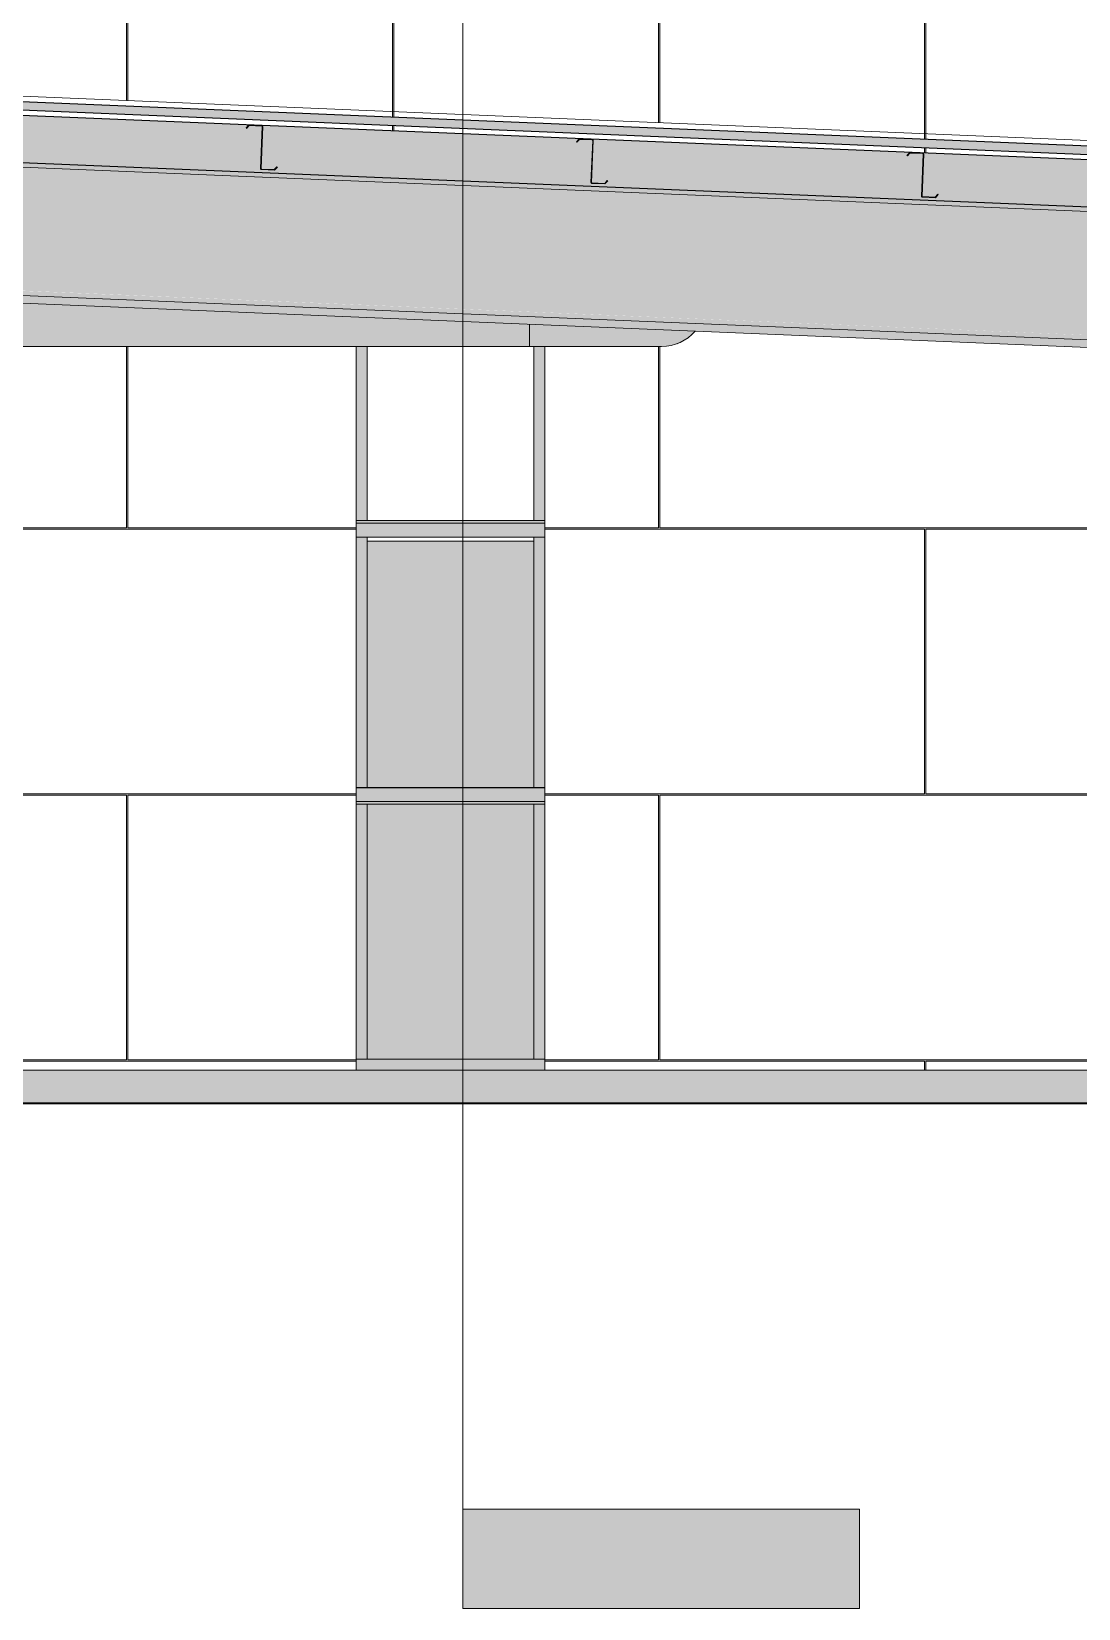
# Model space of a CAD drawing. Header units: inches. Extents: x -55396 to -733, y -290 to 853.
# Drawn here: x -10410 to -10220.1, y -97.7 to 188.4 of the extents above; entities that cross this region are included whole.
import ezdxf

# ---------------------------------------------------------------- set-up
doc = ezdxf.new("R2010")
doc.units = ezdxf.units.IN
doc.header["$MEASUREMENT"] = 0
for name, color, linetype, lineweight in [('A-CLNG', 13, 'Continuous', 9), ('A-CLNG-PATT', 13, 'Continuous', 25), ('A-GLAZ-CURT', 52, 'Continuous', 9), ('A-GLAZ-CWMG', 51, 'Continuous', 9), ('A-ROOF', 132, 'Continuous', 9), ('A-WALL-PATT', 111, 'Continuous', 25), ('C-BLDG-PADS', 91, 'Continuous', 9), ('C-TOPO', 7, 'Continuous', 9), ('G-ANNO-SYMB', 111, 'Continuous', 9), ('L-SITE-WALL', 31, 'Continuous', 9), ('M-HVAC-DUCT', 70, 'Continuous', 9), ('M-HVAC-DUCT-ANNO', 70, 'Continuous', 9), ('S-BEAM', 12, 'Continuous', 9)]:
    doc.layers.add(name, color=color, linetype=linetype, lineweight=lineweight)

# ---------------------------------------------------------------- blocks, each defined once
blk = doc.blocks.new('W-Wide Flange - 8_ WIDE-1169467-Section 6')
at = {"layer": 'S-BEAM'}
for points in [[(-22085.67, 145.77), (-22085.64, 146.62), (-22780.64, 175.58), (-22780.64, 174.72), (-22087.2, 145.83)], [(-22085.71, 144.88), (-22085.67, 145.77), (-22780.64, 174.69), (-22780.64, 173.83), (-22087.2, 144.94)], [(-22086.6, 123.39), (-22085.71, 144.88), (-22780.64, 173.83), (-22780.64, 152.31), (-22086.61, 123.39)]]:
    blk.add_hatch(color=256, dxfattribs=at).paths.add_polyline_path(points, flags=0)
h = blk.add_hatch(color=256, dxfattribs=at)
h.paths.add_polyline_path([(-22086.64, 122.51), (-22086.64, 123.4), (-22657.29, 147.13), (-22655.54, 146.62), (-22654.69, 146.17), (-22087.2, 122.53)], flags=0)
h.paths.add_polyline_path([(-22662.04, 146.48), (-22661.13, 146.85), (-22659.62, 147.23), (-22660.15, 147.29), (-22780.64, 152.29), (-22780.64, 151.42), (-22662.56, 146.5)], flags=0)
h = blk.add_hatch(color=256, dxfattribs=at)
h.paths.add_polyline_path([(-22086.7, 121.15), (-22086.64, 122.51), (-22654.69, 146.17), (-22654.11, 145.87), (-22652.72, 144.73), (-22087.2, 121.17)], flags=0)
h.paths.add_polyline_path([(-22663.96, 145.2), (-22663.2, 145.87), (-22662.04, 146.48), (-22678.43, 147.16), (-22676.82, 146.77), (-22674.7, 145.65), (-22664.22, 145.21)], flags=0)
h.paths.add_polyline_path([(-22683.89, 146.03), (-22682.49, 146.77), (-22680.62, 147.23), (-22680.95, 147.27), (-22780.64, 151.42), (-22780.64, 150.06), (-22702.34, 146.8), (-22700.59, 147.23), (-22698.67, 147.23), (-22696.79, 146.77), (-22696.38, 146.55), (-22685.25, 146.09)], flags=0)
for p, q in [((-22085.67, 145.77), (-22780.64, 174.72)), ((-22654.69, 146.17), (-22086.64, 122.51)), ((-22086.7, 121.15), (-22652.83, 144.74))]:
    blk.add_line(p, q, dxfattribs=at)
blk = doc.blocks.new('Girt_C - 8_D-1182438-Section 6')
at = {"layer": 'S-BEAM'}
for points in [[(-22458.52, 51.12), (-22424.27, 51.19), (-22424.27, 51.3), (-22458.52, 51.26), (-22458.52, 51.18)], [(-22424.27, 48.75), (-22424.27, 51.12), (-22458.52, 51.12), (-22458.52, 48.75)], [(-22424.27, 48.27), (-22424.27, 48.75), (-22458.52, 48.75), (-22458.52, 48.27)]]:
    blk.add_hatch(color=256, dxfattribs=at).paths.add_polyline_path(points, flags=0)
for p, q in [((-22424.27, 51.3), (-22458.52, 51.3)), ((-22458.52, 48.75), (-22424.27, 48.75)), ((-22424.27, 48.27), (-22458.52, 48.27))]:
    blk.add_line(p, q, dxfattribs=at)
blk = doc.blocks.new('Girt_C - 8_D-1099926-Section 6')
at = {"layer": 'S-BEAM'}
h = blk.add_hatch(color=256, dxfattribs=at)
h.paths.add_polyline_path([(-22173.39, 99.25), (-22173.39, 99.73), (-22309.89, 99.73), (-22309.89, 99.25), (-22216.79, 99.25)], flags=0)
h.paths.add_polyline_path([(-26260.23, 99.25), (-26128.02, 99.25), (-26128.02, 99.73), (-26260.64, 99.73), (-26260.64, 99.25)], flags=0)
h.paths.add_polyline_path([(-22424.27, 99.25), (-22424.27, 99.73), (-22458.52, 99.73), (-22458.52, 99.25)], flags=0)
h = blk.add_hatch(color=256, dxfattribs=at)
h.paths.add_polyline_path([(-22173.39, 96.88), (-22171.52, 96.88), (-22171.52, 98), (-22173.39, 98), (-22173.39, 99.25), (-22309.89, 99.25), (-22309.89, 96.88), (-22216.79, 96.88)], flags=0)
h.paths.add_polyline_path([(-26260.23, 96.88), (-26127.89, 96.88), (-26127.89, 98), (-26128.02, 98), (-26128.02, 99.25), (-26260.64, 99.25), (-26260.64, 96.88)], flags=0)
h.paths.add_polyline_path([(-22424.27, 96.88), (-22424.27, 99.25), (-22458.52, 99.25), (-22458.52, 96.88)], flags=0)
h = blk.add_hatch(color=256, dxfattribs=at)
h.paths.add_polyline_path([(-22309.89, 96.7), (-22171.52, 96.75), (-22171.52, 96.88), (-22309.89, 96.88), (-22309.89, 96.7)], flags=0)
h.paths.add_polyline_path([(-26260.64, 96.7), (-26128.02, 96.75), (-26128.02, 96.88), (-26260.64, 96.88), (-26260.64, 96.75)], flags=0)
h.paths.add_polyline_path([(-22458.52, 96.7), (-22424.27, 96.76), (-22424.27, 96.88), (-22458.52, 96.88), (-22458.52, 96.7)], flags=0)
for p, q in [((-22424.27, 99.73), (-22458.52, 99.73)), ((-22424.27, 99.25), (-22458.52, 99.25)), ((-22458.52, 96.7), (-22424.27, 96.7))]:
    blk.add_line(p, q, dxfattribs=at)
blk = doc.blocks.new('Girt_Z - 8_D-V375-Section 6')
at = {"layer": 'S-BEAM', "lineweight": 15}
for p, q in [((-22477.97, 171.48), (-22478.48, 170.93)), ((-22478.48, 170.93), (-22478.4, 170.85)), ((-22478.4, 170.85), (-22477.92, 171.37)), ((-22475.61, 171.38), (-22477.97, 171.48)), ((-22477.92, 171.37), (-22475.61, 171.27)), ((-22475.54, 171.19), (-22475.85, 163.57)), ((-22475.74, 163.57), (-22475.43, 171.19)), ((-22473.35, 163.39), (-22475.67, 163.49)), ((-22475.67, 163.38), (-22473.31, 163.28)), ((-22472.88, 163.91), (-22473.35, 163.39)), ((-22473.31, 163.28), (-22472.8, 163.83)), ((-22472.8, 163.83), (-22472.88, 163.91))]:
    blk.add_line(p, q, dxfattribs=at)
for centre, radius, start, end in [((-22475.61, 171.19), 0.187, 357.6141, 87.6141), ((-22475.61, 171.19), 0.0782, 357.6141, 85.4913), ((-22475.67, 163.56), 0.188, 177.6141, 267.6141), ((-22475.67, 163.56), 0.0782, 177.6141, 264.5717)]:
    blk.add_arc(centre, radius, start, end, dxfattribs=at)
blk = doc.blocks.new('Girt_Z - 8_D-V376-Section 6')
at = {"layer": 'S-BEAM', "lineweight": 15}
for p, q in [((-22418.02, 168.98), (-22418.53, 168.43)), ((-22418.45, 168.35), (-22417.98, 168.87)), ((-22415.66, 168.88), (-22418.02, 168.98)), ((-22417.98, 168.87), (-22415.66, 168.77)), ((-22418.53, 168.43), (-22418.45, 168.35)), ((-22415.59, 168.69), (-22415.91, 161.07)), ((-22415.8, 161.07), (-22415.48, 168.69)), ((-22413.41, 160.89), (-22415.73, 160.99)), ((-22415.73, 160.88), (-22413.36, 160.78)), ((-22412.94, 161.41), (-22413.41, 160.89)), ((-22413.36, 160.78), (-22412.85, 161.33)), ((-22412.85, 161.33), (-22412.94, 161.41))]:
    blk.add_line(p, q, dxfattribs=at)
for centre, radius, start, end in [((-22415.67, 168.7), 0.187, 357.6141, 87.6141), ((-22415.67, 168.7), 0.0782, 357.6141, 85.4913), ((-22415.72, 161.07), 0.188, 177.6141, 267.6141), ((-22415.72, 161.07), 0.0782, 177.6141, 264.5717)]:
    blk.add_arc(centre, radius, start, end, dxfattribs=at)
blk = doc.blocks.new('Round Elbow - 1_5 D-V391-Section 6')
at = {"layer": 'M-HVAC-DUCT'}
blk.add_hatch(color=256, dxfattribs=at).paths.add_polyline_path([(-22417.11, 131.29), (-22403.08, 131.29), (-22401.25, 131.5), (-22399.41, 132.2), (-22397.86, 133.26), (-22397.1, 134.08), (-22427.08, 135.33), (-22427.08, 131.29), (-22417.24, 131.29)], flags=0)
blk.add_line((-22427.08, 131.29), (-22427.08, 135.31), dxfattribs=at)
at = {"layer": 'M-HVAC-DUCT', "flags": 128}
blk.add_lwpolyline([(-22427.08, 131.29), (-22426.12, 131.29), (-22425.16, 131.29), (-22424.2, 131.29), (-22423.25, 131.29), (-22422.31, 131.29), (-22421.37, 131.29), (-22420.45, 131.29), (-22419.53, 131.29), (-22418.62, 131.29), (-22417.73, 131.29), (-22416.86, 131.29), (-22416, 131.29), (-22415.15, 131.29), (-22414.33, 131.29), (-22413.53, 131.29), (-22412.75, 131.29), (-22411.99, 131.29), (-22411.25, 131.29), (-22410.54, 131.29), (-22409.86, 131.29), (-22409.21, 131.29), (-22408.58, 131.29), (-22407.98, 131.29), (-22407.42, 131.29), (-22406.88, 131.29), (-22406.38, 131.29), (-22405.91, 131.29), (-22405.48, 131.29), (-22405.07, 131.29), (-22404.71, 131.29), (-22404.38, 131.29), (-22404.09, 131.29), (-22403.83, 131.29), (-22403.61, 131.29), (-22403.43, 131.29), (-22403.28, 131.29), (-22403.18, 131.29), (-22403.11, 131.29), (-22403.08, 131.29), (-22403.08, 131.29)], dxfattribs=at)
at = {"layer": 'M-HVAC-DUCT'}
blk.add_arc((-22403.08, 139.29), 8, 270, 319.1915, dxfattribs=at)
blk = doc.blocks.new('Round Elbow - 1_5 D-V393-Section 6')
at = {"layer": 'M-HVAC-DUCT', "flags": 128}
blk.add_lwpolyline([(-22422.29, 131.29), (-22422.22, 131.29), (-22422.19, 131.29), (-22422.19, 131.29)], dxfattribs=at)
blk = doc.blocks.new('System Panel - Glazed-frosted-1142384-Section 6')
at = {"layer": 'A-GLAZ-CURT'}
h = blk.add_hatch(color=256, dxfattribs=at)
h.paths.add_polyline_path([(-22456.52, 2), (-22426.27, 2), (-22426.27, 48.27), (-22456.52, 48.27)], flags=0)
h.paths.add_polyline_path([(-22456.52, 51.3), (-22426.27, 51.3), (-22426.27, 96), (-22456.52, 96), (-22456.52, 76.43)], flags=0)
blk.add_line((-22426.27, 96), (-22456.52, 96), dxfattribs=at)
blk = doc.blocks.new('Rectangular Mullion - Exterior 2_ x 4_5_-789464-Section 6')
at = {"layer": 'A-GLAZ-CWMG'}
blk.add_hatch(color=256, dxfattribs=at).paths.add_polyline_path([(-22458.52, 0), (-22424.27, 0), (-22424.27, 2), (-22458.52, 2)], flags=0)
blk.add_line((-22458.52, 2), (-22424.27, 2), dxfattribs=at)
blk = doc.blocks.new('Rectangular Mullion - Exterior 2_ x 4_5_-1142350-Section 6')
at = {"layer": 'A-GLAZ-CWMG'}
h = blk.add_hatch(color=256, dxfattribs=at)
h.paths.add_polyline_path([(-22458.52, 2), (-22456.52, 2), (-22456.52, 48.27), (-22458.52, 48.27)], flags=0)
h.paths.add_polyline_path([(-22458.52, 51.3), (-22456.52, 51.3), (-22456.52, 96.7), (-22458.52, 96.7), (-22458.52, 76.43)], flags=0)
for p, q in [((-22456.52, 96.7), (-22456.52, 51.3)), ((-22456.52, 48.27), (-22456.52, 2)), ((-22456.52, 2), (-22458.52, 2))]:
    blk.add_line(p, q, dxfattribs=at)
blk = doc.blocks.new('Rectangular Mullion - Exterior 2_ x 4_5_-1142351-Section 6')
at = {"layer": 'A-GLAZ-CWMG'}
blk.add_hatch(color=256, dxfattribs=at).paths.add_polyline_path([(-22458.52, 99.73), (-22456.52, 99.73), (-22456.52, 131.29), (-22458.52, 131.29), (-22458.52, 115.49)], flags=0)
blk.add_line((-22456.52, 131.29), (-22456.52, 99.73), dxfattribs=at)
blk = doc.blocks.new('Rectangular Mullion - Exterior 2_ x 4_5_-1142352-Section 6')
at = {"layer": 'A-GLAZ-CWMG'}
blk.add_hatch(color=256, dxfattribs=at).paths.add_polyline_path([(-22426.27, 99.73), (-22424.27, 99.73), (-22424.27, 131.29), (-22426.27, 131.27), (-22426.27, 115.49)], flags=0)
blk.add_line((-22426.27, 99.73), (-22426.27, 131.29), dxfattribs=at)
blk = doc.blocks.new('Rectangular Mullion - Exterior 2_ x 4_5_-1142353-Section 6')
at = {"layer": 'A-GLAZ-CWMG'}
h = blk.add_hatch(color=256, dxfattribs=at)
h.paths.add_polyline_path([(-22424.27, 2), (-22424.27, 48.27), (-22426.27, 48.27), (-22426.27, 2)], flags=0)
h.paths.add_polyline_path([(-22426.27, 51.3), (-22424.27, 51.3), (-22424.27, 96.7), (-22426.27, 96.7), (-22426.27, 76.43)], flags=0)
for p, q in [((-22426.27, 51.3), (-22426.27, 96.7)), ((-22426.27, 2), (-22426.27, 48.27)), ((-22424.27, 2), (-22426.27, 2))]:
    blk.add_line(p, q, dxfattribs=at)
blk = doc.blocks.new('Girt_Z - 8_D-1164393-Section 6')
at = {"layer": 'S-BEAM'}
h = blk.add_hatch(color=256, dxfattribs=at)
h.paths.add_polyline_path([(-22353.41, 158.28), (-22352.91, 158.84), (-22352.99, 158.91), (-22353.46, 158.39), (-22355.78, 158.49), (-22355.78, 158.38), (-22355.03, 158.35)], flags=0)
h.paths.add_polyline_path([(-22355.85, 158.57), (-22355.53, 166.19), (-22355.64, 166.19), (-22355.96, 158.58)], flags=0)
h.paths.add_polyline_path([(-22358.5, 165.86), (-22358.03, 166.37), (-22355.71, 166.28), (-22355.71, 166.38), (-22358.08, 166.48), (-22358.58, 165.93)], flags=0)
at = {"layer": 'S-BEAM', "lineweight": 15}
for p, q in [((-22358.08, 166.48), (-22358.58, 165.93)), ((-22358.5, 165.86), (-22358.03, 166.37)), ((-22355.71, 166.38), (-22358.08, 166.48)), ((-22358.03, 166.37), (-22355.71, 166.28)), ((-22355.64, 166.19), (-22355.96, 158.58)), ((-22355.85, 158.57), (-22355.53, 166.19)), ((-22358.58, 165.93), (-22358.5, 165.86)), ((-22353.46, 158.39), (-22355.78, 158.49)), ((-22355.78, 158.38), (-22353.41, 158.28)), ((-22352.99, 158.91), (-22353.46, 158.39)), ((-22353.41, 158.28), (-22352.91, 158.84)), ((-22352.91, 158.84), (-22352.99, 158.91))]:
    blk.add_line(p, q, dxfattribs=at)
for centre, radius, start, end in [((-22355.72, 166.2), 0.187, 357.6141, 87.6141), ((-22355.72, 166.2), 0.0782, 357.6141, 85.4913), ((-22355.77, 158.57), 0.188, 177.6141, 267.6141), ((-22355.77, 158.57), 0.0782, 177.6141, 264.5717)]:
    blk.add_arc(centre, radius, start, end, dxfattribs=at)
blk = doc.blocks.new('Section - 3_32_ x 3_8_-18514-Section 6')
at = {"layer": 'G-ANNO-SYMB'}
blk.add_hatch(color=256, dxfattribs=at).paths.add_polyline_path([(-24220.84, -26.7), (-24148.84, -26.7), (-24148.84, -44.7), (-24220.84, -44.7)], flags=0)
for p, q in [((-24220.84, -26.7), (-24220.84, -44.7)), ((-24148.84, -26.7), (-24220.84, -26.7)), ((-24148.84, -44.7), (-24148.84, -26.7)), ((-24220.84, -44.7), (-24148.84, -44.7))]:
    blk.add_line(p, q, dxfattribs=at)

msp = doc.modelspace()

# ---------------------------------------------------------------- hatches: boundary and pattern name
at = {"layer": 'A-CLNG-PATT', "lineweight": 9}
h = msp.add_hatch(dxfattribs=at)
h.set_pattern_fill('FP_31', color=256, style=0, pattern_type=2)
h.set_pattern_definition([(161.57, (-38140.5, 99.38), (-7.6802237, -0.0009796), [0, -54.643, 6.067, 0]), (18.43, (-38142.42, 99.38), (-7.6802237, 0.0009796), [0, -54.643, 6.067, 0]), (108.43, (-38140.5, 99.38), (3.8382953, -19.20136532), [18.211, -42.499]), (71.57, (-38142.42, 99.38), (3.8382953, 19.20136532), [18.211, -42.499])])
h.paths.add_polyline_path([(-9951.1, 145.49), (-9951.1, 154), (-10673.25, 184.09), (-10673.25, 175.58), (-9971.16, 146.33)], flags=0)
at = {"layer": 'A-ROOF'}
msp.add_hatch(color=256, dxfattribs=at).paths.add_polyline_path([(-9887.5, 152.35), (-9887.5, 153.85), (-10673, 186.58), (-10673, 185.08), (-9902.05, 152.96)], flags=0)
at = {"layer": 'A-WALL-PATT', "lineweight": 9}
h = msp.add_hatch(dxfattribs=at)
h.set_pattern_fill('FP_30', color=256, style=0, pattern_type=2)
h.set_pattern_definition([(90, (-34710.9, 677.25), (-193, -193), [48, -145]), (180, (-34710.9, 677.25), (-2e-14, -193), [96.25, -96.75]), (270, (-34807.16, 725.25), (-193, -193), [48, -145]), (180, (-34710.9, 725.25), (-2e-14, -193), [96.25, -96.75]), (270, (-34807.4, 725.25), (-193, -193), [48, -145]), (180, (-34807.4, 725.25), (-2e-14, -193), [96.25, -96.75]), (90, (-34903.66, 677.25), (-193, -193), [48, -145]), (180, (-34807.4, 677.25), (-2e-14, -193), [96.25, -96.75]), (90, (-34758.9, 725.5), (-193, -193), [48, -145]), (180, (-34710.66, 725.5), (-2e-14, -193), [48.25, -144.75]), (180, (-34710.66, 773.5), (-2e-14, -193), [48.25, -144.75]), (90, (-34855.4, 725.5), (-193, -193), [48, -145]), (180, (-34759.16, 725.5), (-2e-14, -193), [96.25, -96.75]), (270, (-34759.16, 773.5), (-193, -193), [48, -145]), (180, (-34759.16, 773.5), (-2e-14, -193), [96.25, -96.75]), (180, (-34855.66, 725.5), (-2e-14, -193), [48, -145]), (270, (-34855.66, 773.5), (-193, -193), [48, -145]), (180, (-34855.66, 773.5), (-2e-14, -193), [48, -145]), (90, (-34710.9, 773.75), (-193, -193), [48, -145]), (180, (-34710.9, 773.75), (-2e-14, -193), [96.25, -96.75]), (270, (-34807.16, 821.75), (-193, -193), [48, -145]), (180, (-34710.9, 821.75), (-2e-14, -193), [96.25, -96.75]), (270, (-34807.4, 821.75), (-193, -193), [48, -145]), (180, (-34807.4, 821.75), (-2e-14, -193), [96.25, -96.75]), (270, (-34903.66, 821.75), (-193, -193), [48, -145]), (180, (-34807.4, 773.75), (-2e-14, -193), [96.25, -96.75]), (90, (-34758.9, 822), (-193, -193), [48, -145]), (180, (-34710.66, 822), (-2e-14, -193), [48.25, -144.75]), (180, (-34710.66, 870), (-2e-14, -193), [48.25, -144.75]), (90, (-34855.4, 822), (-193, -193), [48, -145]), (180, (-34759.16, 822), (-2e-14, -193), [96.25, -96.75]), (270, (-34759.16, 870), (-193, -193), [48, -145]), (180, (-34759.16, 870), (-2e-14, -193), [96.25, -96.75]), (180, (-34855.66, 822), (-2e-14, -193), [48, -145]), (270, (-34855.66, 870), (-193, -193), [48, -145]), (180, (-34855.66, 870), (-2e-14, -193), [48, -145])])
h.paths.add_polyline_path([(-10670.75, 0), (-10451.87, 0), (-10451.87, 131.29), (-10542.12, 131.29), (-10544.35, 128.93), (-10547.29, 126.27), (-10551.07, 123.46), (-10555.46, 120.88), (-10560.21, 118.73), (-10562.93, 117.71), (-10565.22, 116.49), (-10569.46, 114.62), (-10574.37, 112.97), (-10580.18, 111.68), (-10585.1, 111.05), (-10589.69, 110.83), (-10670.75, 110.83), (-10670.75, 13.62)], flags=0)
h.paths.add_polyline_path([(-10443.87, 0), (-10351.12, 0), (-10351.12, 131.29), (-10443.87, 131.29), (-10443.87, 76.43)], flags=0)
h.paths.add_polyline_path([(-10210.5, 0), (-10210.5, 130.45), (-10206.62, 130.45), (-10206.69, 130.62), (-10289.67, 134.02), (-10289.96, 133.75), (-10291.32, 132.61), (-10292.85, 131.81), (-10294.72, 131.34), (-10316.87, 131.29), (-10316.87, 0), (-10247.64, 0)], flags=0)
h.paths.add_polyline_path([(-10694.75, 96.25), (-10694.75, 96.52), (-10703.75, 96.52), (-10703.75, 96.25), (-10696.91, 96.25)], flags=0)
h.paths.add_polyline_path([(-9962.25, 145.5), (-9951.26, 145.5), (-9962.25, 145.96)], flags=0)
h.paths.add_polyline_path([(-9951.12, 154), (-9951.12, 155), (-9968.25, 155.72), (-9968.25, 154.72), (-9964.24, 154.55)], flags=0)
h.paths.add_polyline_path([(-9951.12, 156.5), (-9951.12, 157.5), (-9952.5, 157.56), (-10560.44, 182.89), (-10560.44, 181.89), (-9952.5, 156.56)], flags=0)
h.paths.add_polyline_path([(-10066, 158.79), (-10066, 159.79), (-10560.44, 180.39), (-10560.44, 179.39), (-10068.46, 158.89)], flags=0)
h.paths.add_polyline_path([(-10634.81, 182.49), (-10634.81, 183.08), (-10638.31, 183.08), (-10638.31, 183.64), (-10673.25, 185.08), (-10673.25, 184.09), (-10638.31, 182.63)], flags=0)
h.paths.add_polyline_path([(-10638.31, 185.14), (-10638.31, 239.46), (-10671.5, 239.46), (-10671.56, 191.28), (-10673.25, 191.28), (-10673.25, 186.59), (-10662.35, 186.14)], flags=0)
h = msp.add_hatch(dxfattribs=at)
h.set_pattern_fill('FP_34', color=256, style=0, pattern_type=2)
h.set_pattern_definition([(0, (-34179.9, 145.5), (-193, 193), [48, -145]), (90, (-34179.9, 145.5), (-193, 1e-14), [96.25, -96.75]), (180, (-34131.9, 241.75), (-193, 193), [48, -145]), (90, (-34131.9, 145.5), (-193, 1e-14), [96.25, -96.75]), (180, (-34131.9, 242), (-193, 193), [48, -145]), (90, (-34131.9, 242), (-193, 1e-14), [96.25, -96.75]), (0, (-34179.9, 338.25), (-193, 193), [48, -145]), (90, (-34179.9, 242), (-193, 1e-14), [96.25, -96.75]), (0, (-34131.66, 193.5), (-193, 193), [48, -145]), (90, (-34131.66, 145.25), (-193, 1e-14), [48.25, -144.75]), (90, (-34083.66, 145.25), (-193, 1e-14), [48.25, -144.75]), (0, (-34131.66, 290), (-193, 193), [48, -145]), (90, (-34131.66, 193.75), (-193, 1e-14), [96.25, -96.75]), (180, (-34083.66, 193.75), (-193, 193), [48, -145]), (90, (-34083.66, 193.75), (-193, 1e-14), [96.25, -96.75]), (90, (-34131.66, 290.25), (-193, 1e-14), [48, -145]), (180, (-34083.66, 290.25), (-193, 193), [48, -145]), (90, (-34083.66, 290.25), (-193, 1e-14), [48, -145]), (0, (-34083.4, 145.5), (-193, 193), [48, -145]), (90, (-34083.4, 145.5), (-193, 1e-14), [96.25, -96.75]), (180, (-34035.4, 241.75), (-193, 193), [48, -145]), (90, (-34035.4, 145.5), (-193, 1e-14), [96.25, -96.75]), (180, (-34035.4, 242), (-193, 193), [48, -145]), (90, (-34035.4, 242), (-193, 1e-14), [96.25, -96.75]), (180, (-34035.4, 338.25), (-193, 193), [48, -145]), (90, (-34083.4, 242), (-193, 1e-14), [96.25, -96.75]), (0, (-34035.16, 193.5), (-193, 193), [48, -145]), (90, (-34035.16, 145.25), (-193, 1e-14), [48.25, -144.75]), (90, (-33987.16, 145.25), (-193, 1e-14), [48.25, -144.75]), (0, (-34035.16, 290), (-193, 193), [48, -145]), (90, (-34035.16, 193.75), (-193, 1e-14), [96.25, -96.75]), (180, (-33987.16, 193.75), (-193, 193), [48, -145]), (90, (-33987.16, 193.75), (-193, 1e-14), [96.25, -96.75]), (90, (-34035.16, 290.25), (-193, 1e-14), [48, -145]), (180, (-33987.16, 290.25), (-193, 193), [48, -145]), (90, (-33987.16, 290.25), (-193, 1e-14), [48, -145])])
h.paths.add_polyline_path([(-9952.5, 157.56), (-9952.5, 239.46), (-10592.37, 239.46), (-10592.37, 184.22), (-9971.16, 158.34)], flags=0)
at = {"layer": 'C-BLDG-PADS'}
h = msp.add_hatch(dxfattribs=at)
h.set_pattern_fill('FP_28', color=256, style=0, pattern_type=2)
h.set_pattern_definition([(50, (-38141.46, 98.42), (55.0854, -4.81984), [5.76, -63.36]), (355, (-38141.46, 98.42), (-10.65569, 57.76853), [4.608, -50.688]), (100.451, (-38136.87, 98.02), (44.42947, 52.94866), [4.895, -53.848]), (46.184, (-38141.46, 113.78), (81.96444, -12.71212), [8.64, -95.04]), (96.636, (-38134.63, 112.72), (71.7815, 74.81238), [7.343, -80.772]), (351.184, (-38141.46, 113.78), (71.78195, 74.81243), [6.912, -76.032]), (21, (-38133.78, 109.94), (45.84207, -30.92146), [5.76, -63.36]), (326, (-38133.78, 109.94), (18.68706, 55.69148), [4.608, -50.688]), (71.451, (-38129.96, 107.363), (64.52891, 24.77011), [4.895, -53.848]), (37.5, (-38141.46, 98.42), (0.933895, 25.566816), [2.534, -47.539, 2.534, -48.922, -50.88]), (37.5, (-38141.46, 98.42), (0.933895, 25.566816), [-101.53, 2.534, -48.346]), (7.5, (-38141.46, 98.42), (20.20404, 30.291303), [2.534, -26.803, 2.534, -46.387, -19.392]), (7.5, (-38141.46, 98.42), (20.20404, 30.291303), [-78.259, 2.534, -16.858]), (327.5, (-38158.586, 98.42), (40.997785, -1.732403), [2.534, -16.666, 2.534, -57.37, -79.488]), (327.5, (-38158.586, 98.42), (40.997785, -1.732403), [-79.104, 2.534, -76.954]), (317.5, (-38166.266, 98.42), (44.788883, 7.68784), [2.534, -22.426, 2.534, -37.248, -56.448]), (317.5, (-38166.266, 98.42), (44.788883, 7.68784), [-64.742, 2.534, -53.914])])
h.paths.add_polyline_path([(-14166, -6), (-9958.75, -6), (-9958.75, 0), (-14166, 0), (-14166, -1.7)], flags=0)
at = {"layer": 'M-HVAC-DUCT', "lineweight": 5}
msp.add_hatch(color=256, dxfattribs=at).paths.add_polyline_path([(-10454.99, 131.29), (-10319.69, 131.29), (-10319.69, 135.33), (-10414.65, 139.29), (-10527.26, 139.29), (-10527.26, 131.29), (-10489.55, 131.29)], flags=0)
at = {"layer": 'M-HVAC-DUCT-ANNO'}
msp.add_hatch(color=256, dxfattribs=at).paths.add_polyline_path([(-10294.72, 131.34), (-10294.73, 131.39), (-10295.04, 131.34)], flags=0)

# ---------------------------------------------------------------- linework, layer by layer
at = {"layer": 'A-CLNG', "lineweight": 25}
for p, q in [((-9951.1, 154), (-10673.25, 184.09)), ((-10673.25, 175.58), (-9951.1, 145.49))]:
    msp.add_line(p, q, dxfattribs=at)
at = {"layer": 'A-ROOF', "lineweight": 25}
for p, q in [((-9887.5, 153.85), (-10673, 186.58)), ((-10673, 185.08), (-9887.5, 152.35))]:
    msp.add_line(p, q, dxfattribs=at)
at = {"layer": 'C-BLDG-PADS'}
for p, q in [((-9958.75, 0), (-14163.25, 0)), ((-14166, -6), (-9958.75, -6))]:
    msp.add_line(p, q, dxfattribs=at)
at = {"layer": 'C-TOPO', "lineweight": 35}
for p, q in [((-12631.64, -6.01), (-10274.48, -6.01)), ((-10274.48, -6.01), (-9958.75, -6.01))]:
    msp.add_line(p, q, dxfattribs=at)
at = {"layer": 'C-TOPO'}
for p, q in [((-12631.64, -6.01), (-10274.48, -6.01)), ((-10274.48, -6.01), (-9958.75, -6.01))]:
    msp.add_line(p, q, dxfattribs=at)
at = {"layer": 'G-ANNO-SYMB'}
msp.add_line((-10331.78, 737.16), (-10331.78, -79.66), dxfattribs=at)
at = {"layer": 'L-SITE-WALL'}
for p, q in [((-10592.37, 184.22), (-9952.5, 157.56)), ((-10351.12, 0), (-10351.12, 131.29)), ((-10316.87, 131.29), (-10316.87, 0))]:
    msp.add_line(p, q, dxfattribs=at)
at = {"layer": 'M-HVAC-DUCT'}
for p in [(-10319.69, 135.31), (-10527.26, 131.29)]:
    msp.add_line(p, (-10319.69, 131.29), dxfattribs=at)
at = {"layer": 'M-HVAC-DUCT-ANNO'}
for start, end in [(290.5552, 294.1379), (313.1414, 316.8586)]:
    msp.add_arc((-10295.69, 139.29), 8, start, end, dxfattribs=at)
at = {"layer": 'S-BEAM'}
msp.add_line((-10316.87, 51.25), (-10351.12, 51.25), dxfattribs=at)

# ---------------------------------------------------------------- block references
at = {"layer": 'A-GLAZ-CURT'}
msp.add_blockref('System Panel - Glazed-frosted-1142384-Section 6', (12107.39, 0), dxfattribs=at)
at = {"layer": 'A-GLAZ-CWMG'}
for name in ['Rectangular Mullion - Exterior 2_ x 4_5_-1142351-Section 6', 'Rectangular Mullion - Exterior 2_ x 4_5_-1142352-Section 6', 'Rectangular Mullion - Exterior 2_ x 4_5_-1142350-Section 6', 'Rectangular Mullion - Exterior 2_ x 4_5_-1142353-Section 6', 'Rectangular Mullion - Exterior 2_ x 4_5_-789464-Section 6']:
    msp.add_blockref(name, (12107.39, 0), dxfattribs=at)
at = {"layer": 'G-ANNO-SYMB', "extrusion": (0, 0, -1)}
msp.add_blockref('Section - 3_32_ x 3_8_-18514-Section 6', (34480.62, -52.96), dxfattribs=at)
at = {"layer": 'M-HVAC-DUCT'}
for name in ['Round Elbow - 1_5 D-V391-Section 6', 'Round Elbow - 1_5 D-V393-Section 6']:
    msp.add_blockref(name, (12107.39, 0), dxfattribs=at)
at = {"layer": 'S-BEAM'}
for name in ['W-Wide Flange - 8_ WIDE-1169467-Section 6', 'Girt_Z - 8_D-V375-Section 6', 'Girt_Z - 8_D-V376-Section 6', 'Girt_Z - 8_D-1164393-Section 6', 'Girt_C - 8_D-1099926-Section 6', 'Girt_C - 8_D-1182438-Section 6']:
    msp.add_blockref(name, (12107.39, 0), dxfattribs=at)

doc.saveas('drawing.dxf')
